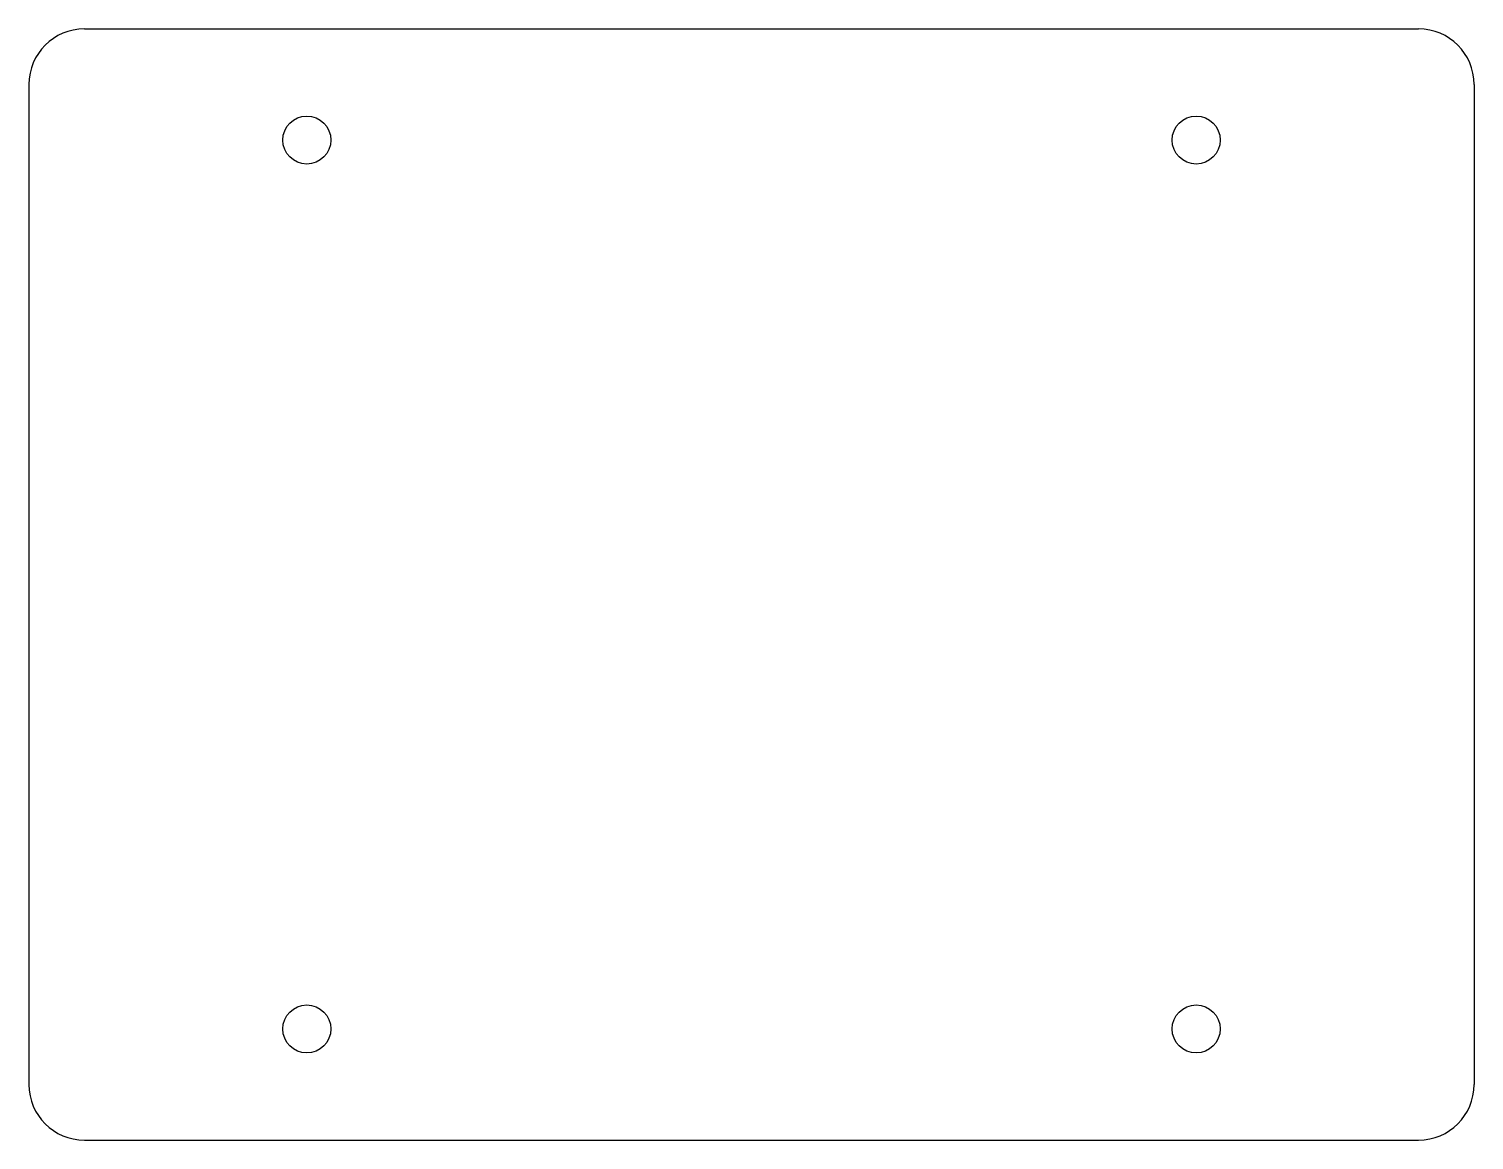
# Model space of a CAD drawing. Extents: x -65 to 65, y -50 to 50.
import ezdxf

# ---------------------------------------------------------------- set-up
doc = ezdxf.new("R2010")
doc.units = 0
doc.header["$MEASUREMENT"] = 0
doc.layers.add('VISIBLE', color=7, linetype='CONTINUOUS')

msp = doc.modelspace()

# ---------------------------------------------------------------- linework, layer by layer
at = {"layer": 'VISIBLE'}
for p, q in [((-60, 50), (60, 50)), ((-65, 45), (-65, -45)), ((65, 45), (65, -45)), ((-60, -50), (60, -50))]:
    msp.add_line(p, q, dxfattribs=at)
for centre in [(-40, 40), (40, 40), (-40, -40), (40, -40)]:
    msp.add_circle(centre, 2.16, dxfattribs=at)
for centre, start, end in [((-60, 45), 90, 180), ((60, 45), 0, 90), ((-60, -45), 180, 270), ((60, -45), 270, 0)]:
    msp.add_arc(centre, 5, start, end, dxfattribs=at)

doc.saveas('drawing.dxf')
